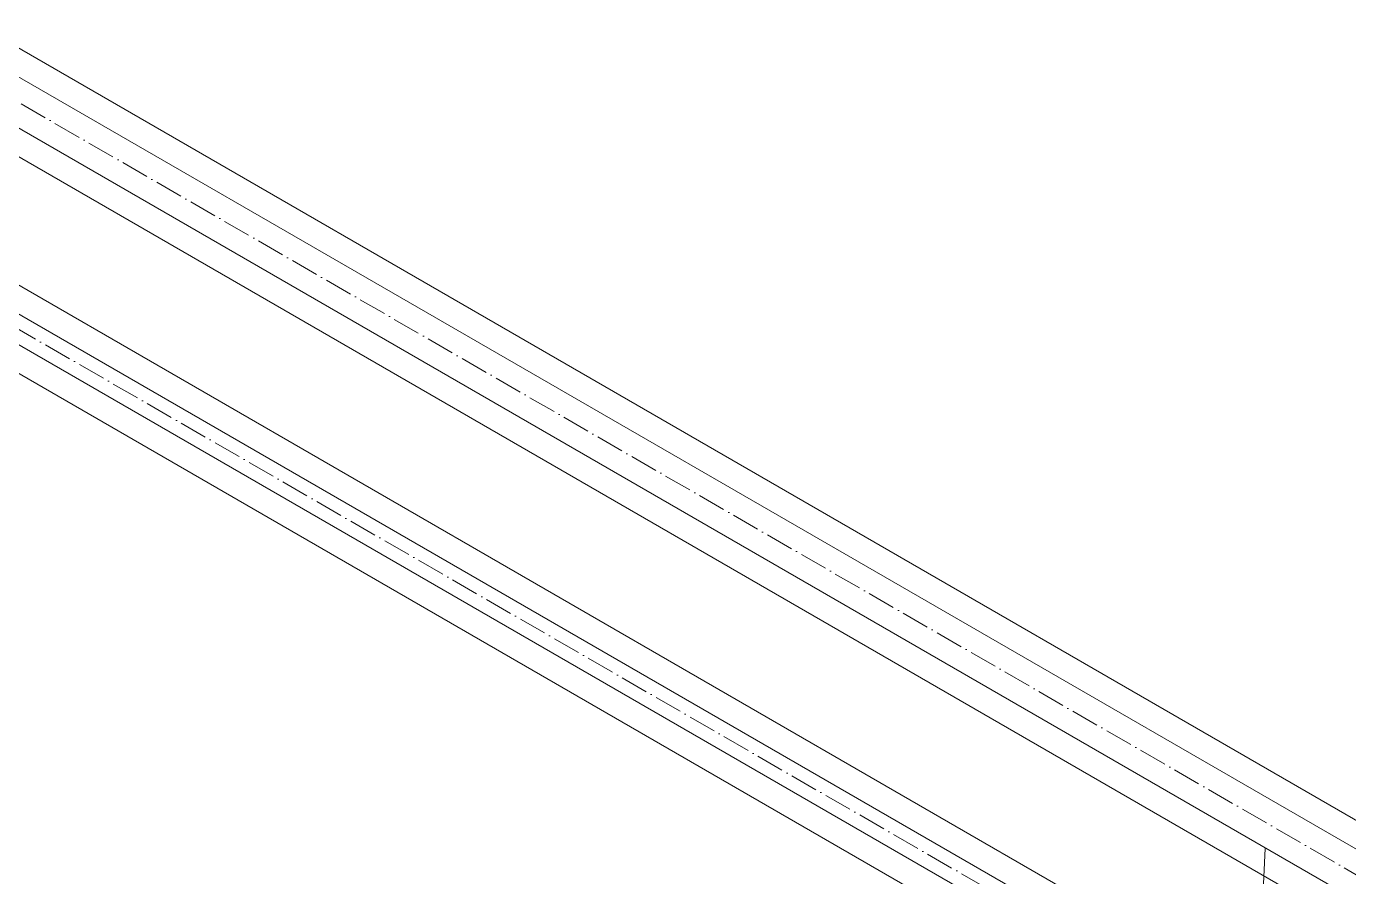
# Model space of a CAD drawing. Header units: millimetres. Extents: x -88595 to 880822, y -1054509 to -148035.
# Drawn here: x 432634.7 to 433110.6, y -325558.4 to -325252.4 of the extents above; entities that cross this region are included whole.
import ezdxf

# ---------------------------------------------------------------- set-up
doc = ezdxf.new("R2010")
doc.units = ezdxf.units.MM
doc.linetypes.add('$12$ADSK_Осевая', pattern=[14, 10, -2, 0, -2])
for name, color, linetype, lineweight in [('Изоляция', 7, 'Continuous', 18), ('Марки', 7, 'Continuous', 20), ('Трубопровод', 7, 'Continuous', 18)]:
    doc.layers.add(name, color=color, linetype=linetype, lineweight=lineweight)

msp = doc.modelspace()

# ---------------------------------------------------------------- linework, layer by layer
at = {"layer": 'Изоляция', "color": 134, "true_color": 0x00a6a6}
for p, q in [((433209.6, -325593.75), (432618.4, -325252.42)), ((432604.27, -325283.39), (433194.67, -325624.25))]:
    msp.add_line(p, q, dxfattribs=at)
at = {"layer": 'Изоляция', "color": 190, "true_color": 0x8000ff}
for p, q in [((433154.49, -325647.25), (432505.65, -325272.65)), ((432491.89, -325296.48), (433143.99, -325672.97))]:
    msp.add_line(p, q, dxfattribs=at)
at = {"layer": 'Марки'}
msp.add_line((433080.56, -325548.22), (433039.81, -326381.74), dxfattribs=at)
at = {"layer": 'Трубопровод', "color": 134, "true_color": 0x00a6a6}
for p, q in [((433207.11, -325602.71), (432613.9, -325260.22)), ((432605.96, -325273.97), (433199.17, -325616.46))]:
    msp.add_line(p, q, dxfattribs=at)
at = {"layer": 'Трубопровод', "color": 134, "linetype": '$12$ADSK_Осевая', "true_color": 0x00a6a6}
msp.add_line((433203.14, -325609.58), (432609.93, -325267.09), dxfattribs=at)
msp.add_line((433203.14, -325609.58), (432609.93, -325267.09), dxfattribs=at)
at = {"layer": 'Трубопровод', "color": 190, "true_color": 0x8000ff}
for p, q in [((433153.25, -325656.93), (432501.15, -325280.44)), ((432496.39, -325288.69), (433148.49, -325665.17))]:
    msp.add_line(p, q, dxfattribs=at)
at = {"layer": 'Трубопровод', "color": 190, "linetype": '$12$ADSK_Осевая', "true_color": 0x8000ff}
msp.add_line((433150.87, -325661.05), (432498.77, -325284.56), dxfattribs=at)
msp.add_line((433150.87, -325661.05), (432498.77, -325284.56), dxfattribs=at)

doc.saveas('drawing.dxf')
